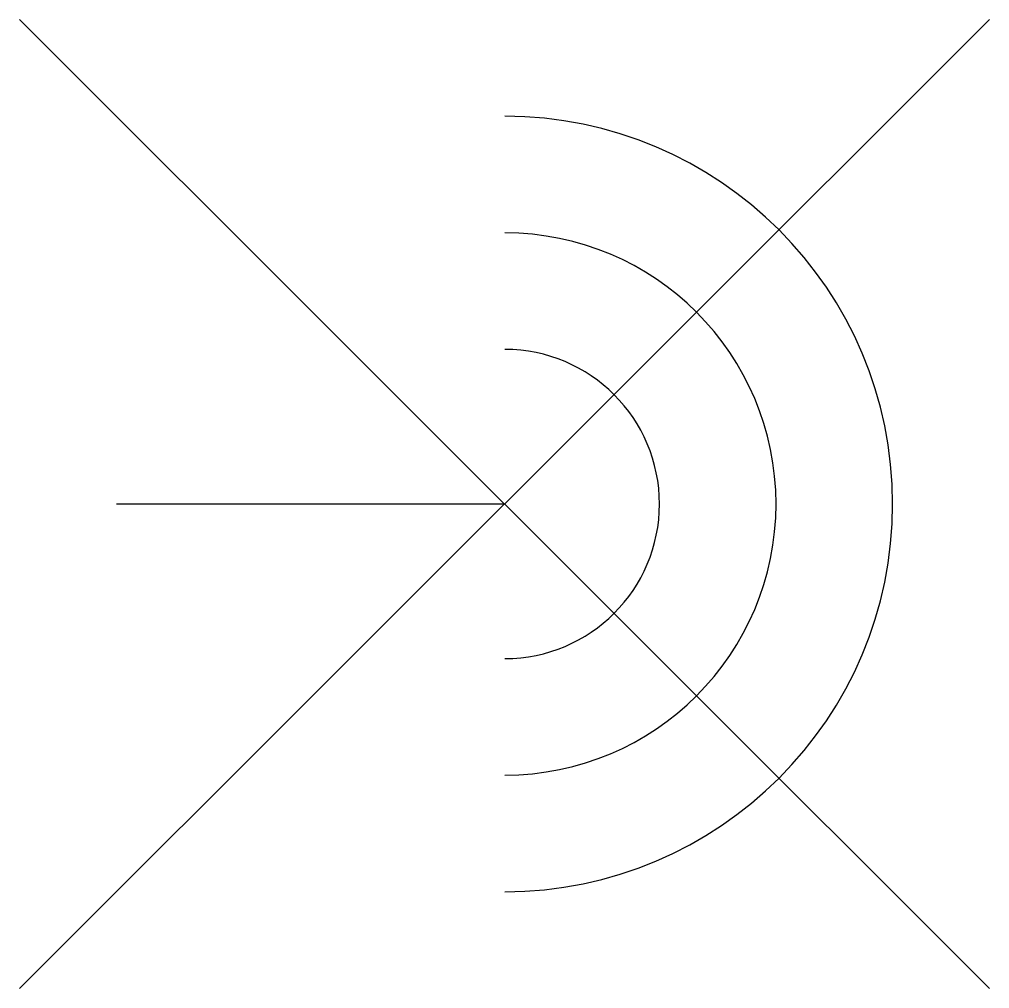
# Model space of a CAD drawing. Header units: metres. Extents: x -0.62 to 5.62, y -3.12 to 3.12.
import ezdxf

# ---------------------------------------------------------------- set-up
doc = ezdxf.new("R2010")
doc.units = ezdxf.units.M

msp = doc.modelspace()

# ---------------------------------------------------------------- linework, layer by layer
for p, q in [((5.6188, 3.1182), (-0.6243, -3.1182)), ((-0.6243, 3.1182), (5.6188, -3.1182)), ((2.5, 0), (0, 0))]:
    msp.add_line(p, q)
for radius in [2.4945, 1.7445, 0.9945]:
    msp.add_arc((2.5, 0), radius, 270, 90)

doc.saveas('drawing.dxf')
